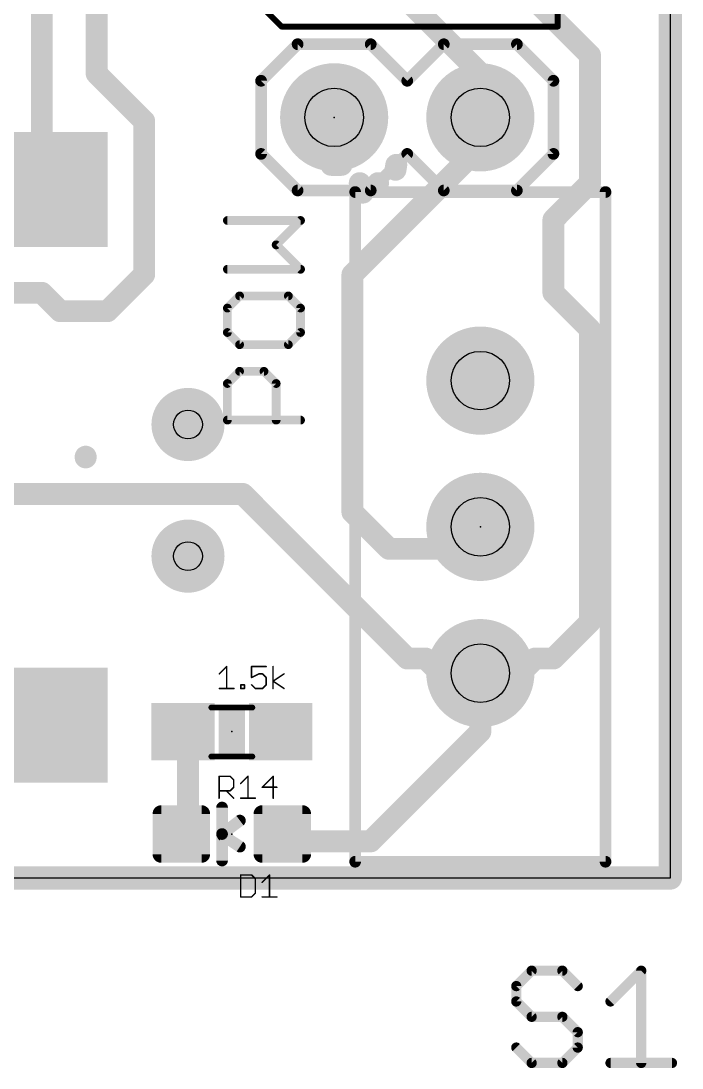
# Model space of a CAD drawing. Extents: x -0.5 to 48.5, y -14.8 to 29.2.
# Drawn here: x 36.98 to 48.46, y -3.3 to 14.88 of the extents above; entities that cross this region are included whole.
import ezdxf

# ---------------------------------------------------------------- set-up
doc = ezdxf.new("R2010")
doc.units = 0
for name, color, linetype in [('1', 22, 'CONTINUOUS'), ('17', 82, 'CONTINUOUS'), ('18', 82, 'CONTINUOUS'), ('20', 7, 'CONTINUOUS'), ('21', 253, 'CONTINUOUS'), ('23', 7, 'CONTINUOUS'), ('25', 253, 'CONTINUOUS'), ('27', 253, 'CONTINUOUS'), ('44', 253, 'CONTINUOUS'), ('51', 253, 'CONTINUOUS')]:
    doc.layers.add(name, color=color, linetype=linetype)

# ---------------------------------------------------------------- blocks, each defined once
blk = doc.blocks.new('RECT160000X160000R30')
at = {"const_width": 0.15}
blk.add_lwpolyline([(0.425, -0.35), (0.425, 0.35, 0.4142), (0.35, 0.425), (-0.35, 0.425, 0.4142), (-0.425, 0.35), (-0.425, -0.35, 0.4142), (-0.35, -0.425), (0.35, -0.425, 0.4142)], format="xyb", close=True, dxfattribs=at)
blk.add_solid([(-0.3754, -0.3754), (0.3754, -0.3754), (-0.3754, 0.3754), (0.3754, 0.3754)])
blk = doc.blocks.new('RECT')
blk.add_solid([(-0.5, -0.5), (0.5, -0.5), (-0.5, 0.5), (0.5, 0.5)])
blk = doc.blocks.new('ROUNDP')
at = {"const_width": 0.5}
blk.add_lwpolyline([(0, -0.25, 1), (0, 0.25, 1), (0, -0.25)], format="xyb", dxfattribs=at)
blk = doc.blocks.new('ROUNDV')
at = {"const_width": 0.5}
blk.add_lwpolyline([(0, -0.25, 1), (0, 0.25, 1), (0, -0.25)], format="xyb", dxfattribs=at)

msp = doc.modelspace()

# ---------------------------------------------------------------- linework, layer by layer
at = {"layer": '1'}
for points, const_width in [([(48.26, 28.956), (48.26, 0)], 0.4064), ([(38.2905, 16.8275), (38.2905, 13.97)], 0.381), ([(37.338, 12.065), (37.338, 15.875)], 0.381), ([(46.863, 14.2875), (45.2755, 15.875)], 0.381), ([(44.958, 13.97), (43.688, 15.24)], 0.381), ([(46.863, 12.065), (46.863, 14.2875)], 0.381), ([(38.2905, 13.97), (39.116, 13.1445)], 0.381), ([(44.958, 13.208), (44.958, 13.97)], 0.381), ([(39.116, 13.1445), (39.116, 10.4775)], 0.381), ([(42.545, 12.3825), (42.418, 13.208)], 0.381), ([(42.545, 13.0175), (42.418, 13.208)], 0.381), ([(44.958, 13.208), (44.958, 12.7)], 0.381), ([(42.545, 13.0175), (42.3672, 13.0175)], 0.381), ([(44.958, 12.7), (42.7355, 10.4775)], 0.381), ([(42.545, 12.3825), (42.3672, 12.3825)], 0.381), ([(43.4975, 12.3825), (43.4836, 12.2979)], 0.381), ([(37.338, 12.065), (37.232, 11.954)], 0.381), ([(42.8625, 12.065), (42.9158, 11.9009)], 0.381), ([(43.18, 12.065), (43.1502, 12.0132)], 0.381), ([(46.228, 11.43), (46.863, 12.065)], 0.381), ([(46.228, 10.16), (46.228, 11.43)], 0.381), ([(39.116, 10.4775), (38.481, 9.8425)], 0.381), ([(42.7355, 10.4775), (42.7355, 6.35)], 0.381), ([(37.338, 10.16), (36.068, 10.16)], 0.381), ([(37.6555, 9.8425), (37.338, 10.16)], 0.381), ([(46.863, 9.525), (46.228, 10.16)], 0.381), ([(38.481, 9.8425), (37.6555, 9.8425)], 0.381), ([(46.863, 4.445), (46.863, 9.525)], 0.381), ([(38.1, 7.3025), (38.1, 7.3152)], 0.381), ([(40.8305, 6.6675), (34.4805, 6.6675)], 0.381), ([(43.688, 3.81), (40.8305, 6.6675)], 0.381), ([(42.7355, 6.35), (43.3705, 5.715)], 0.381), ([(44.958, 5.715), (44.958, 6.096)], 0.381), ([(43.3705, 5.715), (44.958, 5.715)], 0.381), ([(46.228, 3.81), (46.863, 4.445)], 0.381), ([(44.0055, 3.81), (43.688, 3.81)], 0.381), ([(44.958, 2.8575), (44.0055, 3.81)], 0.381), ([(44.958, 2.8575), (45.9105, 3.81)], 0.381), ([(45.9105, 3.81), (46.228, 3.81)], 0.381), ([(44.958, 3.556), (44.958, 2.8575)], 0.381), ([(44.958, 2.8575), (44.958, 2.54)], 0.381), ([(39.878, 2.54), (39.79, 2.54)], 0.381), ([(39.878, 2.54), (39.878, 0.9525)], 0.381), ([(44.958, 2.54), (43.053, 0.635)], 0.381), ([(39.878, 0.9525), (39.763, 0.762)], 0.381), ([(41.783, 0.635), (41.517, 0.762)], 0.381), ([(43.053, 0.635), (41.783, 0.635)], 0.381), ([(48.26, 0), (0, 0)], 0.4064)]:
    msp.add_lwpolyline(points, dxfattribs=dict(at, const_width=const_width))
for points, const_width in [([(46.9582, 14.2875, 1), (46.7677, 14.2875)], 0.1905), ([(46.7956, 14.2201, 1), (46.9304, 14.3549)], 0.1905), ([(38.3579, 14.0374, 1), (38.2231, 13.9026)], 0.1905), ([(38.1953, 13.97, 1), (38.3858, 13.97)], 0.1905), ([(45.0533, 13.97, 1), (44.8628, 13.97)], 0.1905), ([(44.8906, 13.9026, 1), (45.0254, 14.0374)], 0.1905), ([(39.2112, 13.1445, 1), (39.0207, 13.1445)], 0.1905), ([(39.0486, 13.0771, 1), (39.1834, 13.2119)], 0.1905), ([(42.5121, 13.2225, 1), (42.3239, 13.1935)], 0.1905), ([(42.4973, 13.2608, 1), (42.3387, 13.1552)], 0.1905), ([(45.0533, 13.208, 1), (44.8628, 13.208)], 0.1905), ([(44.8628, 13.208, 1), (45.0533, 13.208)], 0.1905), ([(42.3672, 13.1128, 1), (42.3672, 12.9223)], 0.1905), ([(42.4657, 12.9647, 1), (42.6243, 13.0703)], 0.1905), ([(42.545, 12.9223, 1), (42.545, 13.1128)], 0.1905), ([(44.8628, 12.7, 1), (45.0533, 12.7)], 0.1905), ([(45.0254, 12.6326, 1), (44.8906, 12.7674)], 0.1905), ([(42.3672, 12.4778, 1), (42.3672, 12.2873)], 0.1905), ([(42.545, 12.2873, 1), (42.545, 12.4778)], 0.1905), ([(43.5915, 12.367, 1), (43.4035, 12.398)], 0.1905), ([(42.4509, 12.368, 1), (42.6391, 12.397)], 0.1905), ([(43.3896, 12.3134, 1), (43.5776, 12.2824)], 0.1905), ([(37.4069, 11.9992, 1), (37.2691, 12.1308)], 0.1905), ([(42.9531, 12.0944, 1), (42.7719, 12.0356)], 0.1905), ([(43.2626, 12.0175, 1), (43.0974, 12.1125)], 0.1905), ([(46.9304, 11.9976, 1), (46.7956, 12.1324)], 0.1905), ([(37.1631, 12.0198, 1), (37.3009, 11.8882)], 0.1905), ([(37.2428, 12.065, 1), (37.4333, 12.065)], 0.1905), ([(42.8252, 11.8714, 1), (43.0064, 11.9303)], 0.1905), ([(43.0676, 12.0607, 1), (43.2328, 11.9657)], 0.1905), ([(46.7677, 12.065, 1), (46.9582, 12.065)], 0.1905), ([(46.1606, 11.4974, 1), (46.2954, 11.3626)], 0.1905), ([(46.3233, 11.43, 1), (46.1328, 11.43)], 0.1905), ([(39.0207, 10.4775, 1), (39.2112, 10.4775)], 0.1905), ([(39.1834, 10.4101, 1), (39.0486, 10.5449)], 0.1905), ([(42.6681, 10.5449, 1), (42.8029, 10.4101)], 0.1905), ([(42.8308, 10.4775, 1), (42.6403, 10.4775)], 0.1905), ([(37.4054, 10.2274, 1), (37.2706, 10.0926)], 0.1905), ([(37.338, 10.0648, 1), (37.338, 10.2553)], 0.1905), ([(46.2954, 10.2274, 1), (46.1606, 10.0926)], 0.1905), ([(46.1328, 10.16, 1), (46.3233, 10.16)], 0.1905), ([(37.6555, 9.9378, 1), (37.6555, 9.7473)], 0.1905), ([(37.5881, 9.7751, 1), (37.7229, 9.9099)], 0.1905), ([(38.4136, 9.9099, 1), (38.5484, 9.7751)], 0.1905), ([(38.481, 9.7473, 1), (38.481, 9.9378)], 0.1905), ([(46.9582, 9.525, 1), (46.7677, 9.525)], 0.1905), ([(46.7956, 9.4576, 1), (46.9304, 9.5924)], 0.1905), ([(38.1953, 7.3152, 1), (38.0048, 7.3152)], 0.1905), ([(38.0048, 7.3025, 1), (38.1953, 7.3025)], 0.1905), ([(40.8979, 6.7349, 1), (40.7631, 6.6001)], 0.1905), ([(40.8305, 6.5723, 1), (40.8305, 6.7628)], 0.1905), ([(42.8029, 6.4174, 1), (42.6681, 6.2826)], 0.1905), ([(42.6403, 6.35, 1), (42.8308, 6.35)], 0.1905), ([(45.0533, 6.096, 1), (44.8628, 6.096)], 0.1905), ([(43.3705, 5.8102, 1), (43.3705, 5.6197)], 0.1905), ([(43.3031, 5.6476, 1), (43.4379, 5.7824)], 0.1905), ([(44.958, 5.6197, 1), (44.958, 5.8102)], 0.1905), ([(44.8628, 5.715, 1), (45.0533, 5.715)], 0.1905), ([(46.9304, 4.3776, 1), (46.7956, 4.5124)], 0.1905), ([(46.7677, 4.445, 1), (46.9582, 4.445)], 0.1905), ([(43.688, 3.9053, 1), (43.688, 3.7147)], 0.1905), ([(44.0729, 3.8774, 1), (43.9381, 3.7426)], 0.1905), ([(44.0055, 3.7147, 1), (44.0055, 3.9053)], 0.1905), ([(45.9105, 3.9053, 1), (45.9105, 3.7147)], 0.1905), ([(45.9779, 3.7426, 1), (45.8431, 3.8774)], 0.1905), ([(46.228, 3.7147, 1), (46.228, 3.9053)], 0.1905), ([(43.6206, 3.7426, 1), (43.7554, 3.8774)], 0.1905), ([(46.1606, 3.8774, 1), (46.2954, 3.7426)], 0.1905), ([(45.0533, 3.556, 1), (44.8628, 3.556)], 0.1905), ([(44.8906, 2.9249, 1), (45.0254, 2.7901)], 0.1905), ([(45.0533, 2.8575, 1), (44.8628, 2.8575)], 0.1905), ([(44.8628, 2.8575, 1), (45.0533, 2.8575)], 0.1905), ([(44.8906, 2.7901, 1), (45.0254, 2.9249)], 0.1905), ([(39.79, 2.6353, 1), (39.79, 2.4447)], 0.1905), ([(39.9733, 2.54, 1), (39.7828, 2.54)], 0.1905), ([(39.878, 2.4447, 1), (39.878, 2.6353)], 0.1905), ([(45.0254, 2.4726, 1), (44.8906, 2.6074)], 0.1905), ([(44.8628, 2.54, 1), (45.0533, 2.54)], 0.1905), ([(39.9595, 0.9033, 1), (39.7965, 1.0017)], 0.1905), ([(39.7828, 0.9525, 1), (39.9733, 0.9525)], 0.1905), ([(41.558, 0.848, 1), (41.476, 0.676)], 0.1905), ([(39.6815, 0.8112, 1), (39.8445, 0.7128)], 0.1905), ([(41.783, 0.7303, 1), (41.783, 0.5397)], 0.1905), ([(41.742, 0.549, 1), (41.824, 0.721)], 0.1905), ([(42.9856, 0.7024, 1), (43.1204, 0.5676)], 0.1905), ([(43.053, 0.5397, 1), (43.053, 0.7303)], 0.1905), ([(48.26, -0.1016, 1), (48.26, 0.1016)], 0.2032), ([(48.1584, 0, 1), (48.3616, 0)], 0.2032)]:
    msp.add_lwpolyline(points, format="xyb", dxfattribs=dict(at, const_width=const_width))
at = {"layer": '20'}
for p, q in [((48.26, 0), (48.26, 28.946)), ((0, 0), (48.26, 0))]:
    msp.add_line(p, q, dxfattribs=at)
at = {"layer": '21'}
for points, const_width in [([(46.303, 17.084), (46.303, 14.784)], 0.1016), ([(41.503, 14.784), (39.803, 16.484)], 0.1016), ([(46.303, 14.784), (41.503, 14.784)], 0.1016), ([(41.783, 14.478), (41.148, 13.843)], 0.2032), ([(41.783, 14.478), (43.053, 14.478)], 0.2032), ([(43.053, 14.478), (43.688, 13.843)], 0.2032), ([(43.688, 13.843), (44.323, 14.478)], 0.2032), ([(44.323, 14.478), (45.593, 14.478)], 0.2032), ([(45.593, 14.478), (46.228, 13.843)], 0.2032), ([(41.148, 13.843), (41.148, 12.573)], 0.2032), ([(46.228, 13.843), (46.228, 12.573)], 0.2032), ([(41.148, 12.573), (41.783, 11.938)], 0.2032), ([(43.688, 12.573), (43.053, 11.938)], 0.2032), ([(44.323, 11.938), (43.688, 12.573)], 0.2032), ([(46.228, 12.573), (45.593, 11.938)], 0.2032), ([(43.053, 11.938), (41.783, 11.938)], 0.2032), ([(47.133, 11.911), (42.783, 11.911)], 0.2032), ([(42.783, 11.911), (42.783, 0.281)], 0.2032), ([(45.593, 11.938), (44.323, 11.938)], 0.2032), ([(47.133, 0.281), (47.133, 11.911)], 0.2032), ([(40.47, 1.222), (40.47, 0.762)], 0.2032), ([(40.47, 0.762), (40.78, 0.9958)], 0.2032), ([(40.47, 0.302), (40.47, 0.762)], 0.2032), ([(40.4854, 0.7366), (40.78, 0.5436)], 0.2032), ([(42.783, 0.281), (47.133, 0.281)], 0.2032)]:
    msp.add_lwpolyline(points, dxfattribs=dict(at, const_width=const_width))
for points, const_width in [([(41.503, 14.8094, 1), (41.503, 14.7586)], 0.0508), ([(41.485, 14.766, 1), (41.521, 14.802)], 0.0508), ([(46.2776, 14.784, 1), (46.3284, 14.784)], 0.0508), ([(46.303, 14.7586, 1), (46.303, 14.8094)], 0.0508), ([(41.783, 14.5288, 1), (41.783, 14.4272)], 0.1016), ([(41.8189, 14.4421, 1), (41.7471, 14.5139)], 0.1016), ([(43.0889, 14.5139, 1), (43.0171, 14.4421)], 0.1016), ([(43.053, 14.4272, 1), (43.053, 14.5288)], 0.1016), ([(44.323, 14.5288, 1), (44.323, 14.4272)], 0.1016), ([(44.3589, 14.4421, 1), (44.2871, 14.5139)], 0.1016), ([(45.6289, 14.5139, 1), (45.5571, 14.4421)], 0.1016), ([(45.593, 14.4272, 1), (45.593, 14.5288)], 0.1016), ([(41.1988, 13.843, 1), (41.0972, 13.843)], 0.1016), ([(41.1121, 13.8789, 1), (41.1839, 13.8071)], 0.1016), ([(43.6521, 13.8789, 1), (43.7239, 13.8071)], 0.1016), ([(43.6521, 13.8071, 1), (43.7239, 13.8789)], 0.1016), ([(46.2788, 13.843, 1), (46.1772, 13.843)], 0.1016), ([(46.1921, 13.8071, 1), (46.2639, 13.8789)], 0.1016), ([(41.1839, 12.6089, 1), (41.1121, 12.5371)], 0.1016), ([(41.0972, 12.573, 1), (41.1988, 12.573)], 0.1016), ([(43.7239, 12.6089, 1), (43.6521, 12.5371)], 0.1016), ([(43.7239, 12.5371, 1), (43.6521, 12.6089)], 0.1016), ([(46.1772, 12.573, 1), (46.2788, 12.573)], 0.1016), ([(46.2639, 12.5371, 1), (46.1921, 12.6089)], 0.1016), ([(41.783, 11.9888, 1), (41.783, 11.8872)], 0.1016), ([(41.7471, 11.9021, 1), (41.8189, 11.9739)], 0.1016), ([(42.783, 11.9618, 1), (42.783, 11.8602)], 0.1016), ([(42.8338, 11.911, 1), (42.7322, 11.911)], 0.1016), ([(43.0171, 11.9739, 1), (43.0889, 11.9021)], 0.1016), ([(43.053, 11.8872, 1), (43.053, 11.9888)], 0.1016), ([(44.323, 11.9888, 1), (44.323, 11.8872)], 0.1016), ([(44.2871, 11.9021, 1), (44.3589, 11.9739)], 0.1016), ([(45.5571, 11.9739, 1), (45.6289, 11.9021)], 0.1016), ([(45.593, 11.8872, 1), (45.593, 11.9888)], 0.1016), ([(47.1838, 11.911, 1), (47.0822, 11.911)], 0.1016), ([(47.133, 11.8602, 1), (47.133, 11.9618)], 0.1016), ([(40.5208, 1.222, 1), (40.4192, 1.222)], 0.1016), ([(40.8106, 0.9552, 1), (40.7494, 1.0364)], 0.1016), ([(40.5208, 0.762, 1), (40.4192, 0.762)], 0.1016), ([(40.4394, 0.8026, 1), (40.5006, 0.7214)], 0.1016), ([(40.4192, 0.762, 1), (40.5208, 0.762)], 0.1016), ([(40.5132, 0.7791, 1), (40.4576, 0.6941)], 0.1016), ([(40.7522, 0.5011, 1), (40.8078, 0.5861)], 0.1016), ([(42.783, 0.3318, 1), (42.783, 0.2302)], 0.1016), ([(47.133, 0.2302, 1), (47.133, 0.3318)], 0.1016), ([(40.4192, 0.302, 1), (40.5208, 0.302)], 0.1016), ([(42.7322, 0.281, 1), (42.8338, 0.281)], 0.1016), ([(47.0822, 0.281, 1), (47.1838, 0.281)], 0.1016)]:
    msp.add_lwpolyline(points, format="xyb", dxfattribs=dict(at, const_width=const_width))
at = {"layer": '23'}
for p in [(42.418, 13.208), (44.958, 6.096), (40.64, 2.54), (40.64, 0.762)]:
    msp.add_point(p, dxfattribs=at)
at = {"layer": '25'}
for points, const_width in [([(40.4191, 1.3843), (40.4191, 1.7656)], 0.0254), ([(40.4191, 1.7656), (40.6097, 1.7656)], 0.0254), ([(40.6097, 1.7656), (40.6733, 1.7021)], 0.0254), ([(40.6733, 1.7021), (40.6733, 1.575)], 0.0254), ([(40.7933, 1.6385), (40.9204, 1.7656)], 0.0254), ([(40.9204, 1.7656), (40.9204, 1.3843)], 0.0254), ([(41.3582, 1.7656), (41.1675, 1.575)], 0.0254), ([(41.3582, 1.3843), (41.3582, 1.7656)], 0.0254), ([(40.6097, 1.5114), (40.4191, 1.5114)], 0.0254), ([(40.5462, 1.5114), (40.6733, 1.3843)], 0.0254), ([(40.6733, 1.575), (40.6097, 1.5114)], 0.0254), ([(41.1675, 1.575), (41.4217, 1.575)], 0.0254), ([(40.7933, 1.3843), (41.0475, 1.3843)], 0.0254), ([(40.7933, 0.0511), (40.7933, -0.3302)], 0.0254), ([(40.9839, 0.0511), (40.7933, 0.0511)], 0.0254), ([(41.0475, -0.0124), (40.9839, 0.0511)], 0.0254), ([(41.0475, -0.2666), (41.0475, -0.0124)], 0.0254), ([(41.1675, -0.076), (41.2946, 0.0511)], 0.0254), ([(41.2946, 0.0511), (41.2946, -0.3302)], 0.0254), ([(40.7933, -0.3302), (40.9839, -0.3302)], 0.0254), ([(40.9839, -0.3302), (41.0475, -0.2666)], 0.0254), ([(41.1675, -0.3302), (41.4217, -0.3302)], 0.0254), ([(45.8495, -1.6115), (45.5826, -1.8785)], 0.1778), ([(46.3834, -1.6115), (45.8495, -1.6115)], 0.1778), ([(46.6503, -1.8785), (46.3834, -1.6115)], 0.1778), ([(47.2197, -2.1454), (47.7536, -1.6115)], 0.1778), ([(47.7536, -1.6115), (47.7536, -3.2131)], 0.1778), ([(45.5826, -1.8785), (45.5826, -2.1454)], 0.1778), ([(45.5826, -2.1454), (45.8495, -2.4123)], 0.1778), ([(45.8495, -2.4123), (46.3834, -2.4123)], 0.1778), ([(46.3834, -2.4123), (46.6503, -2.6792)], 0.1778), ([(46.6503, -2.6792), (46.6503, -2.9462)], 0.1778), ([(45.8495, -3.2131), (45.5826, -2.9462)], 0.1778), ([(46.6503, -2.9462), (46.3834, -3.2131)], 0.1778), ([(46.3834, -3.2131), (45.8495, -3.2131)], 0.1778), ([(47.2197, -3.2131), (48.2875, -3.2131)], 0.1778)]:
    msp.add_lwpolyline(points, dxfattribs=dict(at, const_width=const_width))
for points, const_width in [([(40.4254, 1.7656, 1), (40.4127, 1.7656)], 0.0127), ([(40.4191, 1.772, 1), (40.4191, 1.7593)], 0.0127), ([(40.6142, 1.7701, 1), (40.6053, 1.7611)], 0.0127), ([(40.6097, 1.7593, 1), (40.6097, 1.772)], 0.0127), ([(40.6796, 1.7021, 1), (40.6669, 1.7021)], 0.0127), ([(40.6688, 1.6976, 1), (40.6778, 1.7066)], 0.0127), ([(40.7888, 1.643, 1), (40.7978, 1.634)], 0.0127), ([(40.9267, 1.7656, 1), (40.914, 1.7656)], 0.0127), ([(40.9249, 1.7611, 1), (40.9159, 1.7701)], 0.0127), ([(41.3645, 1.7656, 1), (41.3518, 1.7656)], 0.0127), ([(41.3626, 1.7611, 1), (41.3537, 1.7701)], 0.0127), ([(40.4191, 1.5178, 1), (40.4191, 1.5051)], 0.0127), ([(40.5507, 1.5159, 1), (40.5417, 1.5069)], 0.0127), ([(40.6053, 1.5159, 1), (40.6142, 1.5069)], 0.0127), ([(40.6097, 1.5051, 1), (40.6097, 1.5178)], 0.0127), ([(40.6669, 1.575, 1), (40.6796, 1.575)], 0.0127), ([(40.6778, 1.5705, 1), (40.6688, 1.5795)], 0.0127), ([(41.1675, 1.5813, 1), (41.1675, 1.5686)], 0.0127), ([(41.163, 1.5795, 1), (41.172, 1.5705)], 0.0127), ([(41.4217, 1.5686, 1), (41.4217, 1.5813)], 0.0127), ([(40.4127, 1.3843, 1), (40.4254, 1.3843)], 0.0127), ([(40.6688, 1.3798, 1), (40.6778, 1.3888)], 0.0127), ([(40.7933, 1.3907, 1), (40.7933, 1.378)], 0.0127), ([(40.914, 1.3843, 1), (40.9267, 1.3843)], 0.0127), ([(41.0475, 1.378, 1), (41.0475, 1.3907)], 0.0127), ([(41.3518, 1.3843, 1), (41.3645, 1.3843)], 0.0127), ([(40.7933, 0.0575, 1), (40.7933, 0.0448)], 0.0127), ([(40.7996, 0.0511, 1), (40.7869, 0.0511)], 0.0127), ([(40.9884, 0.0556, 1), (40.9795, 0.0466)], 0.0127), ([(40.9839, 0.0448, 1), (40.9839, 0.0575)], 0.0127), ([(41.0538, -0.0124, 1), (41.0412, -0.0124)], 0.0127), ([(41.3009, 0.0511, 1), (41.2882, 0.0511)], 0.0127), ([(41.2991, 0.0466, 1), (41.2901, 0.0556)], 0.0127), ([(41.043, -0.0169, 1), (41.052, -0.0079)], 0.0127), ([(41.163, -0.0715, 1), (41.172, -0.0805)], 0.0127), ([(40.7933, -0.3238, 1), (40.7933, -0.3366)], 0.0127), ([(40.7869, -0.3302, 1), (40.7996, -0.3302)], 0.0127), ([(40.9795, -0.3257, 1), (40.9884, -0.3347)], 0.0127), ([(40.9839, -0.3366, 1), (40.9839, -0.3238)], 0.0127), ([(41.0412, -0.2666, 1), (41.0538, -0.2666)], 0.0127), ([(41.052, -0.2711, 1), (41.043, -0.2622)], 0.0127), ([(41.1675, -0.3238, 1), (41.1675, -0.3366)], 0.0127), ([(41.2882, -0.3302, 1), (41.3009, -0.3302)], 0.0127), ([(41.4217, -0.3366, 1), (41.4217, -0.3238)], 0.0127), ([(45.8495, -1.5671, 1), (45.8495, -1.656)], 0.0889), ([(45.8809, -1.643, 1), (45.8181, -1.5801)], 0.0889), ([(46.4148, -1.5801, 1), (46.3519, -1.643)], 0.0889), ([(46.3834, -1.656, 1), (46.3834, -1.5671)], 0.0889), ([(47.798, -1.6115, 1), (47.7091, -1.6115)], 0.0889), ([(47.785, -1.643, 1), (47.7222, -1.5801)], 0.0889), ([(45.627, -1.8785, 1), (45.5381, -1.8785)], 0.0889), ([(45.5512, -1.847, 1), (45.614, -1.9099)], 0.0889), ([(46.6189, -1.9099, 1), (46.6817, -1.847)], 0.0889), ([(45.614, -2.114, 1), (45.5512, -2.1768)], 0.0889), ([(45.5381, -2.1454, 1), (45.627, -2.1454)], 0.0889), ([(47.1883, -2.114, 1), (47.2512, -2.1768)], 0.0889), ([(45.8495, -2.3679, 1), (45.8495, -2.4568)], 0.0889), ([(45.8181, -2.4437, 1), (45.8809, -2.3809)], 0.0889), ([(46.4148, -2.3809, 1), (46.3519, -2.4437)], 0.0889), ([(46.3834, -2.4568, 1), (46.3834, -2.3679)], 0.0889), ([(46.6947, -2.6792, 1), (46.6058, -2.6792)], 0.0889), ([(46.6189, -2.7107, 1), (46.6817, -2.6478)], 0.0889), ([(45.614, -2.9147, 1), (45.5512, -2.9776)], 0.0889), ([(46.6058, -2.9462, 1), (46.6947, -2.9462)], 0.0889), ([(46.6817, -2.9776, 1), (46.6189, -2.9147)], 0.0889), ([(45.8495, -3.1687, 1), (45.8495, -3.2576)], 0.0889), ([(45.8181, -3.2445, 1), (45.8809, -3.1817)], 0.0889), ([(46.3519, -3.1817, 1), (46.4148, -3.2445)], 0.0889), ([(46.3834, -3.2576, 1), (46.3834, -3.1687)], 0.0889), ([(47.2197, -3.1687, 1), (47.2197, -3.2576)], 0.0889), ([(47.7091, -3.2131, 1), (47.798, -3.2131)], 0.0889), ([(48.2875, -3.2576, 1), (48.2875, -3.1687)], 0.0889)]:
    msp.add_lwpolyline(points, format="xyb", dxfattribs=dict(at, const_width=const_width))
at = {"layer": '27'}
for points, const_width in [([(41.8338, 11.417), (40.5627, 11.417)], 0.1524), ([(41.4101, 10.9933), (41.8338, 11.417)], 0.1524), ([(41.8338, 10.5697), (41.4101, 10.9933)], 0.1524), ([(40.5627, 10.5697), (41.8338, 10.5697)], 0.1524), ([(40.7746, 10.1073), (40.5627, 9.8955)], 0.1524), ([(41.622, 10.1073), (40.7746, 10.1073)], 0.1524), ([(41.8338, 9.8955), (41.622, 10.1073)], 0.1524), ([(40.5627, 9.8955), (40.5627, 9.4718)], 0.1524), ([(41.8338, 9.4718), (41.8338, 9.8955)], 0.1524), ([(40.5627, 9.4718), (40.7746, 9.2599)], 0.1524), ([(41.622, 9.2599), (41.8338, 9.4718)], 0.1524), ([(40.7746, 9.2599), (41.622, 9.2599)], 0.1524), ([(40.5627, 8.5857), (40.7746, 8.7976)], 0.1524), ([(40.7746, 8.7976), (41.1983, 8.7976)], 0.1524), ([(41.1983, 8.7976), (41.4101, 8.5857)], 0.1524), ([(40.5627, 7.9502), (40.5627, 8.5857)], 0.1524), ([(41.4101, 8.5857), (41.4101, 7.9502)], 0.1524), ([(41.8338, 7.9502), (40.5627, 7.9502)], 0.1524), ([(40.4213, 3.5435), (40.5484, 3.6706)], 0.0254), ([(40.5484, 3.6706), (40.5484, 3.2893)], 0.0254), ([(41.2369, 3.6706), (40.9826, 3.6706)], 0.0254), ([(40.9826, 3.6706), (40.9826, 3.48)], 0.0254), ([(41.3569, 3.2893), (41.3569, 3.6706)], 0.0254), ([(40.9826, 3.48), (41.1098, 3.5435)], 0.0254), ([(41.1098, 3.5435), (41.1733, 3.5435)], 0.0254), ([(41.1733, 3.5435), (41.2369, 3.48)], 0.0254), ([(41.2369, 3.48), (41.2369, 3.3529)], 0.0254), ([(41.3569, 3.4164), (41.5475, 3.5435)], 0.0254), ([(40.4213, 3.2893), (40.6756, 3.2893)], 0.0254), ([(40.7955, 3.2893), (40.7955, 3.3529)], 0.0254), ([(40.7955, 3.3529), (40.8591, 3.3529)], 0.0254), ([(40.8591, 3.2893), (40.7955, 3.2893)], 0.0254), ([(40.8591, 3.3529), (40.8591, 3.2893)], 0.0254), ([(41.0462, 3.2893), (40.9826, 3.3529)], 0.0254), ([(41.1733, 3.2893), (41.0462, 3.2893)], 0.0254), ([(41.2369, 3.3529), (41.1733, 3.2893)], 0.0254), ([(41.5475, 3.2893), (41.3569, 3.4164)], 0.0254)]:
    msp.add_lwpolyline(points, dxfattribs=dict(at, const_width=const_width))
for points, const_width in [([(40.5627, 11.4551, 1), (40.5627, 11.3789)], 0.0762), ([(41.8607, 11.3901, 1), (41.8069, 11.444)], 0.0762), ([(41.8338, 11.3789, 1), (41.8338, 11.4551)], 0.0762), ([(41.437, 11.0203, 1), (41.3832, 10.9664)], 0.0762), ([(41.3832, 11.0203, 1), (41.437, 10.9664)], 0.0762), ([(40.5627, 10.6078, 1), (40.5627, 10.5316)], 0.0762), ([(41.8069, 10.5427, 1), (41.8607, 10.5966)], 0.0762), ([(41.8338, 10.5316, 1), (41.8338, 10.6078)], 0.0762), ([(40.7746, 10.1454, 1), (40.7746, 10.0692)], 0.0762), ([(40.8015, 10.0804, 1), (40.7476, 10.1343)], 0.0762), ([(41.6489, 10.1343, 1), (41.595, 10.0804)], 0.0762), ([(41.622, 10.0692, 1), (41.622, 10.1454)], 0.0762), ([(40.6008, 9.8955, 1), (40.5246, 9.8955)], 0.0762), ([(40.5358, 9.9224, 1), (40.5897, 9.8685)], 0.0762), ([(41.8719, 9.8955, 1), (41.7957, 9.8955)], 0.0762), ([(41.8069, 9.8685, 1), (41.8607, 9.9224)], 0.0762), ([(40.5897, 9.4987, 1), (40.5358, 9.4448)], 0.0762), ([(40.5246, 9.4718, 1), (40.6008, 9.4718)], 0.0762), ([(41.7957, 9.4718, 1), (41.8719, 9.4718)], 0.0762), ([(41.8607, 9.4448, 1), (41.8069, 9.4987)], 0.0762), ([(40.7746, 9.298, 1), (40.7746, 9.2218)], 0.0762), ([(40.7476, 9.233, 1), (40.8015, 9.2869)], 0.0762), ([(41.595, 9.2869, 1), (41.6489, 9.233)], 0.0762), ([(41.622, 9.2218, 1), (41.622, 9.298)], 0.0762), ([(40.7746, 8.8357, 1), (40.7746, 8.7595)], 0.0762), ([(40.8015, 8.7707, 1), (40.7476, 8.8245)], 0.0762), ([(41.2252, 8.8245, 1), (41.1713, 8.7707)], 0.0762), ([(41.1983, 8.7595, 1), (41.1983, 8.8357)], 0.0762), ([(40.6008, 8.5857, 1), (40.5246, 8.5857)], 0.0762), ([(40.5358, 8.6127, 1), (40.5897, 8.5588)], 0.0762), ([(41.4482, 8.5857, 1), (41.372, 8.5857)], 0.0762), ([(41.3832, 8.5588, 1), (41.437, 8.6127)], 0.0762), ([(40.5627, 7.9883, 1), (40.5627, 7.9121)], 0.0762), ([(41.8338, 7.9121, 1), (41.8338, 7.9883)], 0.0762), ([(40.5246, 7.9502, 1), (40.6008, 7.9502)], 0.0762), ([(41.372, 7.9502, 1), (41.4482, 7.9502)], 0.0762), ([(40.5548, 3.6706, 1), (40.5421, 3.6706)], 0.0127), ([(40.5529, 3.6661, 1), (40.544, 3.6751)], 0.0127), ([(40.9826, 3.677, 1), (40.9826, 3.6643)], 0.0127), ([(40.989, 3.6706, 1), (40.9763, 3.6706)], 0.0127), ([(41.2369, 3.6643, 1), (41.2369, 3.677)], 0.0127), ([(41.3632, 3.6706, 1), (41.3505, 3.6706)], 0.0127), ([(40.4169, 3.548, 1), (40.4258, 3.539)], 0.0127), ([(40.9798, 3.4856, 1), (40.9855, 3.4743)], 0.0127), ([(40.9763, 3.48, 1), (40.989, 3.48)], 0.0127), ([(41.1098, 3.5499, 1), (41.1098, 3.5372)], 0.0127), ([(41.1126, 3.5378, 1), (41.1069, 3.5492)], 0.0127), ([(41.1778, 3.548, 1), (41.1688, 3.539)], 0.0127), ([(41.1733, 3.5372, 1), (41.1733, 3.5499)], 0.0127), ([(41.2432, 3.48, 1), (41.2305, 3.48)], 0.0127), ([(41.2324, 3.4755, 1), (41.2414, 3.4845)], 0.0127), ([(41.551, 3.5382, 1), (41.544, 3.5488)], 0.0127), ([(40.4213, 3.2957, 1), (40.4213, 3.283)], 0.0127), ([(40.5421, 3.2893, 1), (40.5548, 3.2893)], 0.0127), ([(40.6756, 3.283, 1), (40.6756, 3.2957)], 0.0127), ([(40.7955, 3.3592, 1), (40.7955, 3.3465)], 0.0127), ([(40.7955, 3.2957, 1), (40.7955, 3.283)], 0.0127), ([(40.8019, 3.3529, 1), (40.7892, 3.3529)], 0.0127), ([(40.7892, 3.2893, 1), (40.8019, 3.2893)], 0.0127), ([(40.8655, 3.3529, 1), (40.8528, 3.3529)], 0.0127), ([(40.8528, 3.2893, 1), (40.8655, 3.2893)], 0.0127), ([(40.8591, 3.3465, 1), (40.8591, 3.3592)], 0.0127), ([(40.8591, 3.283, 1), (40.8591, 3.2957)], 0.0127), ([(40.9871, 3.3573, 1), (40.9782, 3.3484)], 0.0127), ([(41.0462, 3.2957, 1), (41.0462, 3.283)], 0.0127), ([(41.0417, 3.2848, 1), (41.0507, 3.2938)], 0.0127), ([(41.1688, 3.2938, 1), (41.1778, 3.2848)], 0.0127), ([(41.1733, 3.283, 1), (41.1733, 3.2957)], 0.0127), ([(41.2305, 3.3529, 1), (41.2432, 3.3529)], 0.0127), ([(41.2414, 3.3484, 1), (41.2324, 3.3573)], 0.0127), ([(41.3604, 3.4217, 1), (41.3533, 3.4111)], 0.0127), ([(41.3533, 3.4217, 1), (41.3604, 3.4111)], 0.0127), ([(41.3505, 3.2893, 1), (41.3632, 3.2893)], 0.0127), ([(41.544, 3.284, 1), (41.551, 3.2946)], 0.0127)]:
    msp.add_lwpolyline(points, format="xyb", dxfattribs=dict(at, const_width=const_width))
at = {"layer": '44'}
for centre, radius in [((42.418, 13.208), 0.508), ((44.958, 13.208), 0.508), ((44.958, 8.636), 0.508), ((39.878, 7.874), 0.25), ((44.958, 6.096), 0.508), ((39.878, 5.588), 0.25), ((44.958, 3.556), 0.508)]:
    msp.add_circle(centre, radius, dxfattribs=at)
at = {"layer": '51', "const_width": 0.1016}
for points in [[(46.303, 21.284), (46.303, 14.784)], [(41.503, 14.784), (39.803, 16.484)], [(46.303, 14.784), (41.503, 14.784)], [(40.996, 2.959), (40.284, 2.959)], [(40.996, 2.108), (40.284, 2.108)]]:
    msp.add_lwpolyline(points, dxfattribs=at)
at = {"layer": '51', "const_width": 0.0508}
for points in [[(41.503, 14.8094, 1), (41.503, 14.7586)], [(41.485, 14.766, 1), (41.521, 14.802)], [(46.2776, 14.784, 1), (46.3284, 14.784)], [(46.303, 14.7586, 1), (46.303, 14.8094)], [(40.284, 2.9844, 1), (40.284, 2.9336)], [(40.996, 2.9336, 1), (40.996, 2.9844)], [(40.284, 2.1334, 1), (40.284, 2.0826)], [(40.996, 2.0826, 1), (40.996, 2.1334)]]:
    msp.add_lwpolyline(points, format="xyb", dxfattribs=at)

# ---------------------------------------------------------------- block references
at = {"layer": '1', "xscale": 2, "yscale": 2.5, "rotation": 90}
for p in [(37.232, 11.954), (37.232, 2.654)]:
    msp.add_blockref('RECT', p, dxfattribs=at)
at = {"layer": '1', "xscale": 1.1, "rotation": 180}
for p in [(39.79, 2.54), (41.49, 2.54)]:
    msp.add_blockref('RECT', p, dxfattribs=at)
at = {"layer": '1', "rotation": 90}
for p in [(39.763, 0.762), (41.517, 0.762)]:
    msp.add_blockref('RECT160000X160000R30', p, dxfattribs=at)
at = {"layer": '17', "xscale": 1.8796, "yscale": 1.8796}
for p, rotation in [((42.418, 13.208), 90), ((42.418, 13.208), 90), ((44.958, 13.208), 90), ((44.958, 13.208), 90), ((44.958, 8.636), 180), ((44.958, 8.636), 180), ((44.958, 6.096), 180), ((44.958, 6.096), 180), ((44.958, 3.556), 180), ((44.958, 3.556), 180)]:
    msp.add_blockref('ROUNDP', p, dxfattribs=dict(at, rotation=rotation))
at = {"layer": '18', "xscale": 1.27, "yscale": 1.27}
for p in [(39.878, 7.874), (39.878, 7.874), (39.878, 5.588), (39.878, 5.588)]:
    msp.add_blockref('ROUNDV', p, dxfattribs=at)
at = {"layer": '21', "xscale": 0.4572, "yscale": 0.762, "rotation": 180}
msp.add_blockref('RECT', (40.64, 2.54), dxfattribs=at)
at = {"layer": '51', "xscale": 0.508, "yscale": 0.508}
for p in [(42.418, 13.208), (44.958, 13.208)]:
    msp.add_blockref('RECT', p, dxfattribs=at)
at = {"layer": '51', "xscale": 0.5001, "yscale": 0.95, "rotation": 180}
for p in [(40.0598, 2.5349), (41.2281, 2.5349)]:
    msp.add_blockref('RECT', p, dxfattribs=at)

doc.saveas('drawing.dxf')
